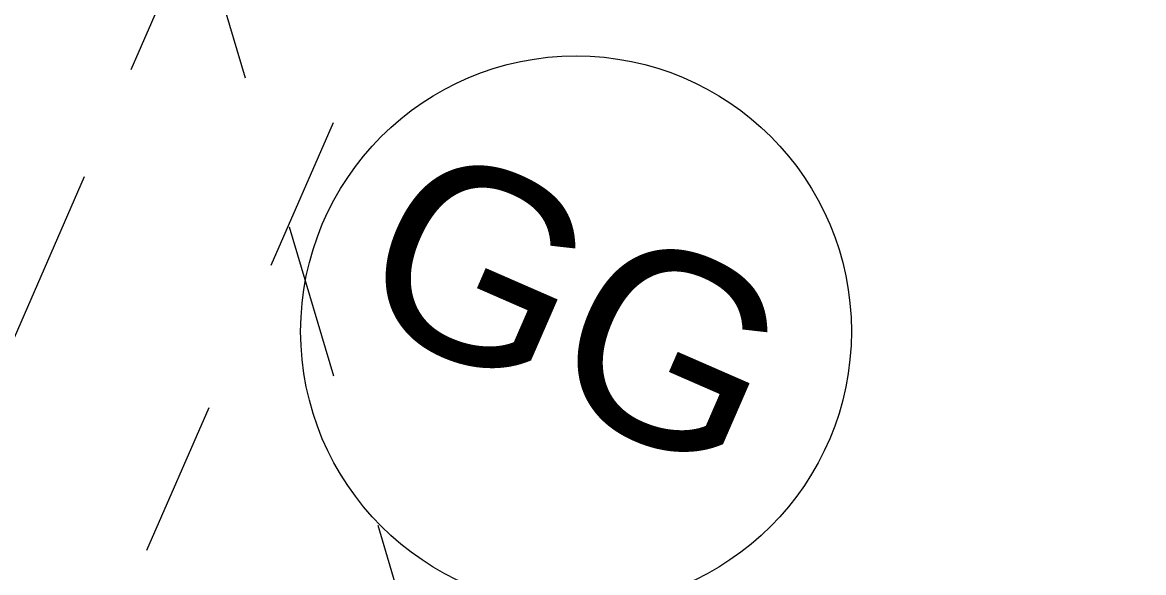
# Model space of a CAD drawing. Header units: millimetres. Extents: x -50172 to 90294, y -80883 to 25069.
# Drawn here: x -30347 to -28311, y -49711 to -48713 of the extents above; entities that cross this region are included whole.
import ezdxf
from ezdxf.enums import TextEntityAlignment as Align

# ---------------------------------------------------------------- set-up
doc = ezdxf.new("R2010")
doc.units = ezdxf.units.MM
doc.header["$MEASUREMENT"] = 0
doc.linetypes.add('Dashed', pattern=[564.444447, 282.222223, -282.222223])
doc.linetypes.add('Double Dashed', pattern=[1093.611073, 529.166651, -211.666656, 141.111112, -211.666656])
for name, color, linetype in [('A-95-MC_Marker_Section_P2.Marker', 7, 'Continuous'), ('New_A-15-MG_Structural_Grid_Phase_2', 7, 'Continuous'), ('New_A-25-M_Wall_Int', 7, 'Continuous')]:
    doc.layers.add(name, color=color, linetype=linetype)
for name, color, linetype, lineweight in [('A-95-MC_Marker_Section_P2.Marker_Pen_No__1', 7, 'Continuous', 13), ('New_A-25-M_Wall_Int_Pen_No__1', 7, 'Continuous', 13), ('New_A-95-P_Drawing_Pen_No__1', 7, 'Continuous', 13)]:
    doc.layers.add(name, color=color, linetype=linetype, lineweight=lineweight)
for name, color, linetype, lineweight, true_color in [('New_A-15-MG_Structural_Grid_Phase_2_Pen_No__222', 7, 'Continuous', 13, 0x65af33), ('New_A-25-M_Wall_Int_Pen_No__107', 7, 'Continuous', 15, 0xa6a6a6), ('New_A-25-M_Wall_Int_Pen_No__81', 7, 'Continuous', 20, 0x6a6a6a)]:
    doc.layers.add(name, color=color, linetype=linetype, lineweight=lineweight, true_color=true_color)
doc.styles.add('GENERATED_STYLE_4', font='')
doc.styles.get('GENERATED_STYLE_4').set_extended_font_data('Swis721 BT')

# ---------------------------------------------------------------- blocks, each defined once
blk = doc.blocks.new('Wall_74_1', base_point=(-29918.5, -50217.2))
at = {"layer": 'New_A-25-M_Wall_Int_Pen_No__107', "linetype": 'Continuous'}
for points in [[(-20095.3, -46371.2, -0.413614), (-29918.5, -50217.2), (-29924.5, -50231, 0.413614), (-20081.5, -46377.2)], [(-20081.5, -46377.2, -0.413614), (-29924.5, -50231), (-29930.5, -50244.7, 0.413614), (-20067.8, -46383.2)]]:
    blk.add_hatch(color=256, dxfattribs=at).paths.add_polyline_path(points)
at = {"layer": 'New_A-25-M_Wall_Int_Pen_No__81', "linetype": 'Continuous', "lineweight": 0, "true_color": 0x353535}
for points in [[(-20067.8, -46383.2, -0.413614), (-29930.5, -50244.7), (-29930.9, -50245.6, 0.413614), (-20066.9, -46383.6)], [(-20021.1, -46403.7, -0.413614), (-29950.8, -50291.5), (-29951.2, -50292.4, 0.413614), (-20020.2, -46404.1)]]:
    blk.add_hatch(color=250, dxfattribs=at).paths.add_polyline_path(points)
at = {"layer": 'New_A-25-M_Wall_Int_Pen_No__1', "linetype": 'Continuous'}
for radius in [7467.1, 7498.1, 7497.1, 7482.1, 7549.1, 7548.1]:
    blk.add_arc((-26933.8, -43372.5), radius, 246.44045, 336.32308, dxfattribs=at)
blk = doc.blocks.new('Standard grid marker_9')
at = {"layer": 'New_A-15-MG_Structural_Grid_Phase_2_Pen_No__222', "linetype": 'Continuous'}
blk.add_circle((-500, 0), 500, dxfattribs=at)
at = {"layer": 'New_A-15-MG_Structural_Grid_Phase_2_Pen_No__222', "style": 'GENERATED_STYLE_4'}
for tag, p in [('AC_MarkerText_1_0', (-500, 43.3)), ('AC_MarkerText_1_1', (22598.6, 43.3))]:
    blk.add_attdef(tag, text='', height=350, rotation=90, dxfattribs=at).set_placement(p, align=Align.MIDDLE_CENTER)
blk = doc.blocks.new('Standard grid marker_40')
at = {"layer": 'New_A-15-MG_Structural_Grid_Phase_2_Pen_No__222', "linetype": 'Double Dashed'}
blk.add_line((18746, 0), (0, 0), dxfattribs=at)
at = {"layer": 'New_A-15-MG_Structural_Grid_Phase_2_Pen_No__222', "style": 'GENERATED_STYLE_4'}
for tag, p in [('AC_MarkerText_1_0', (-500, 41.2)), ('AC_MarkerText_1_1', (58742.4, 41.2))]:
    blk.add_attdef(tag, text='', height=350, rotation=270, dxfattribs=at).set_placement(p, align=Align.MIDDLE_CENTER)
blk = doc.blocks.new('Cutting Plane_7_1', base_point=(-15692.4, -10945.9))
at = {"layer": 'A-95-MC_Marker_Section_P2.Marker_Pen_No__1', "linetype": 'Dashed'}
blk.add_line((-20307.7, -27164.2), (-38549.4, -68998.4), dxfattribs=at)

msp = doc.modelspace()

# ---------------------------------------------------------------- linework, layer by layer
at = {"layer": 'New_A-95-P_Drawing_Pen_No__1', "linetype": 'Dashed'}
msp.add_line((-29460.8, -50437.1), (-34395.2, -33799.6), dxfattribs=at)

# ---------------------------------------------------------------- block references
at = {"layer": 'A-95-MC_Marker_Section_P2.Marker'}
msp.add_blockref('Cutting Plane_7_1', (-15692.4, -10945.9), dxfattribs=at)
at = {"layer": 'New_A-15-MG_Structural_Grid_Phase_2', "color": 8, "linetype": 'Continuous', "lineweight": 15, "zscale": 1000, "rotation": 66.44041158399293}
msp.add_blockref('Standard grid marker_40', (-30734.1, -50137), dxfattribs=at)
at = {"layer": 'New_A-15-MG_Structural_Grid_Phase_2', "color": 8, "linetype": 'Continuous', "lineweight": 15}
ref = msp.add_blockref('Standard grid marker_9', (-29541.9, -49731.7), dxfattribs=dict(at, zscale=1000, rotation=246.4404115839914))
ref.add_attrib('AC_MarkerText_1', 'GG', dxfattribs={"layer": 'New_A-15-MG_Structural_Grid_Phase_2_Pen_No__222', "color": 85, "true_color": 0x65af33, "height": 350, "rotation": 336.4404, "style": 'GENERATED_STYLE_4'}).set_placement((-29342, -49230.1), align=Align.MIDDLE_CENTER)
at = {"layer": 'New_A-25-M_Wall_Int', "color": 250, "lineweight": 50, "true_color": 0x2a2a2a}
msp.add_blockref('Wall_74_1', (-29918.5, -50217.2), dxfattribs=at)

doc.saveas('drawing.dxf')
